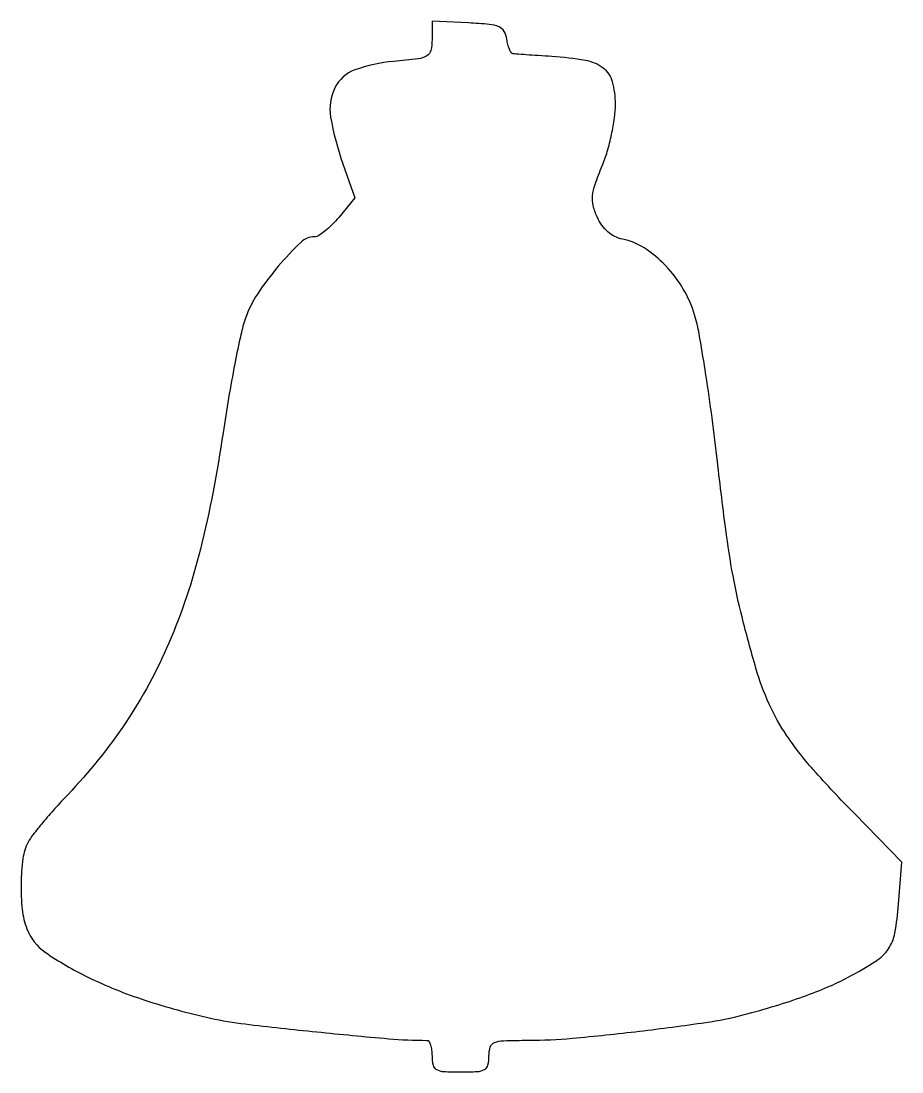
# Model space of a CAD drawing. Extents: x 0 to 139, y 0 to 166.
import ezdxf

# ---------------------------------------------------------------- set-up
doc = ezdxf.new("R2010")
doc.units = 0

msp = doc.modelspace()

# ---------------------------------------------------------------- linework, layer by layer
msp.add_lwpolyline([(65, 163.188793, -0.054533), (64.809626, 161.448481, -0.211798), (64.181071, 160.596006, -0.099455), (62.801711, 160.139255, -0.00777), (58.926122, 159.727017, 0.064617), (52.793408, 158.358951, 0.192776), (49.645964, 155.545553, 0.159573), (48.975228, 150.920645, 0.041406), (50.899286, 143.546226), (52.798572, 138.142416), (50.254251, 135.071208, -0.022746), (49.186416, 133.89544, -0.027786), (48.081916, 132.902167, -0.028201), (47.083828, 132.188898, -0.141966), (46.431942, 132, 0.19429), (44.23888, 131.11439, 0.024848), (40.692469, 127.334297, 0.029719), (37.39435, 122.945092, 0.063768), (35.526808, 119.153065, 0.028146), (34.788759, 116.527016, 0.006063), (33.824168, 111.901213, 0.006311), (32.838441, 106.509683, 0.005988), (31.970568, 101, -0.024217), (28.385343, 82.623912, -0.04115), (23.411861, 67.783165, -0.046296), (16.582621, 55.226903, -0.043135), (7.414728, 43.817255, 0.008195), (5.382468, 41.621337, 0.008921), (3.481116, 39.420318, 0.008479), (1.920705, 37.481517, 0.042736), (1.164728, 36.315741, 0.089269), (0.334261, 33.739312, 0.029709), (0.038584, 29.76995, 0.030245), (0.224895, 25.679759, 0.064422), (0.95972, 22.605944, 0.152589), (3.855338, 18.922084, 0.037455), (10.596971, 14.999923, 0.033814), (19.580278, 11.365553, 0.024444), (30, 8.504704, 0.025653), (35.44011, 7.583274, 0.003592), (46.779231, 6.338888, 0.003833), (58.1299, 5.263567, 0.0217), (64.199894, 5, -0.261104), (64.507626, 4.827543, -0.059933), (64.764969, 4.265625, -0.047141), (64.941831, 3.457775, -0.030339), (65, 2.5, 0.058662), (65.165617, 1.093239, 0.210352), (65.7, 0.388889, 0.114574), (66.820113, 0.068074, 0.012699), (69.5, 0, 0.012699), (72.179887, 0.068074, 0.114574), (73.3, 0.388889, 0.210352), (73.834383, 1.093239, 0.058662), (74, 2.5, -0.075475), (74.218364, 3.938349, -0.225683), (74.875799, 4.6508, -0.088471), (76.309225, 4.949027, -0.006841), (80.25, 5.007989, 0.022604), (87.18979, 5.330776, 0.006664), (97.783026, 6.447252, 0.00635), (108.251289, 7.826875, 0.028165), (114.334328, 9.060298, 0.009517), (119.277265, 10.457086, 0.012709), (123.703729, 11.923243, 0.014161), (127.567999, 13.438029, 0.02196), (130.799568, 14.982441, 0.019615), (135.138898, 17.518878, 0.100129), (137.138926, 19.449641, 0.107187), (138.163433, 21.942979, 0.024057), (138.754022, 26.524403), (139.287213, 33.166845), (131.7592, 40.833422, -0.012314), (125.252836, 47.794416, -0.032965), (121.087282, 53.149265, -0.042391), (118.288115, 58.147834, -0.036277), (116.20002, 63.811347, -0.008116), (113.99961, 71.936359, -0.01642), (112.583044, 78.410578, -0.013373), (111.429407, 85.753924, -0.003758), (110.022168, 97.272809, 0.0049), (109.154065, 104.246344, 0.005459), (108.177548, 110.954053, 0.005063), (107.225353, 116.651023, 0.028424), (106.51364, 119.655882, 0.062378), (104.718422, 123.74159, 0.055546), (101.91145, 127.437298, 0.058538), (98.551713, 130.22895, 0.095027), (95.125184, 131.624963, -0.066103), (93.878361, 132.051209, -0.064169), (92.772096, 132.791252, -0.060521), (91.837528, 133.83104, -0.048674), (91.097765, 135.141263, -0.043429), (90.475985, 136.957046, -0.085531), (90.365866, 138.473975, -0.060585), (90.763765, 140.260019, -0.013411), (91.890648, 143.191039, 0.027034), (92.698794, 145.477006, 0.0183), (93.380378, 148.155668, 0.01847), (93.849678, 150.800205, 0.034688), (94, 152.964373, 0.066505), (93.525781, 156.513914, 0.167284), (92.078012, 158.643217, 0.118714), (89.243586, 159.861182, 0.026106), (83.943469, 160.485894, -0.000597), (81.808648, 160.627683, -0.000832), (79.899137, 160.759991, -0.0005), (78.290763, 160.875742, -0.010882), (77.819551, 160.920456, -0.222183), (77.536009, 161.095718, -0.043632), (77.245116, 161.637571, -0.038756), (76.991621, 162.382486, -0.027371), (76.819551, 163.25, 0.097407), (76.396067, 164.465389, 0.162301), (75.588757, 165.172769, 0.076094), (74.051971, 165.558356, 0.010457), (70.75, 165.799904), (65, 166.099808)], format="xyb", close=True)

doc.saveas('drawing.dxf')
